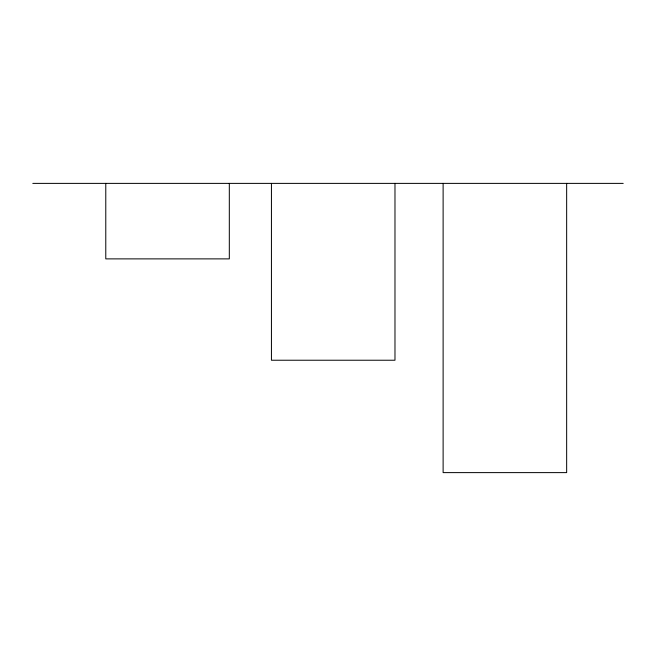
<?xml version="1.0" encoding="UTF-8"?>
<svg xmlns="http://www.w3.org/2000/svg" width="656" height="656" viewBox="0 0 656 656"><rect width="100%" height="100%" fill="white"/><g stroke="black" fill="none" stroke-linecap="round" stroke-linejoin="round"><path stroke-width="0.98" d="M32.8 183.385L623.2 183.385M566.653 183.385L566.653 472.615L443.12 472.615L443.12 183.385M394.978 183.385L394.978 360.234L271.436 360.234L271.436 183.385M229.313 183.385L229.313 258.882L105.78 258.882L105.78 183.385"/></g></svg>
